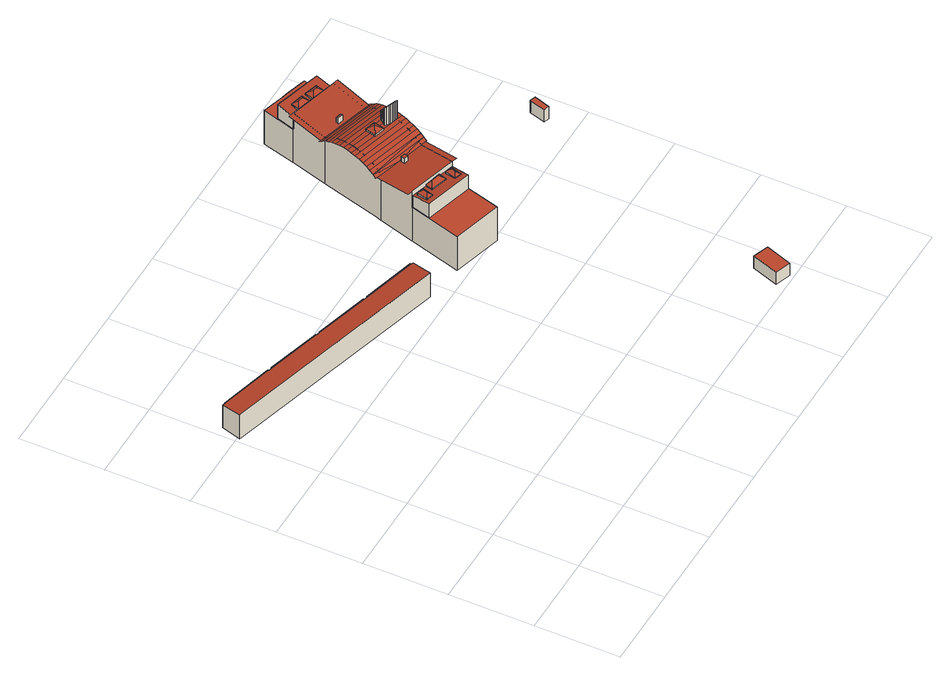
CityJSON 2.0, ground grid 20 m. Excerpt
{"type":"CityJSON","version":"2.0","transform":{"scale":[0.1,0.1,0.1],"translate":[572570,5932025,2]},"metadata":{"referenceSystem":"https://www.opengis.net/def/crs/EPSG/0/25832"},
"CityObjects":{
"building1":{"type":"Building","attributes":{"Grundfläche 2D":"285.723717","Grundhöhe NN":"3.089"},"geometry":[{"type":"Solid","lod":"3","boundaries":[[[[0,1,2,3]],[[4,5,6,7]],[[8,9,10,11]],[[12,0,3,4,7,8,11,13,14,15,16,17]],[[13,18,19,14]],[[20,21,0,12]],[[21,22,1,0]],[[22,23,2,1]],[[23,24,3,2]],[[24,25,4,3]],[[25,26,5,4]],[[26,27,6,5]],[[27,28,7,6]],[[28,29,8,7]],[[29,30,9,8]],[[30,31,10,9]],[[31,32,11,10]],[[32,33,13,11]],[[33,34,18,13]],[[34,35,19,18]],[[35,36,14,19]],[[37,38,16,15]],[[36,37,15,14]],[[38,39,17,16]],[[39,20,12,17]],[[32,31,30,29,28,27,26,25,24,23,22,21,20,39,38,37,36,35,34,33]]]],"semantics":{"surfaces":[{"type":"RoofSurface"},{"type":"WallSurface"},{"type":"GroundSurface"}],"values":[[0,0,0,0,0,1,1,1,1,1,1,1,1,1,1,1,1,1,1,1,1,1,1,1,1,2]]}}]},
"building2":{"type":"Building","attributes":{"Grundfläche 2D":"26.341505","Grundhöhe NN":"3.772"},"geometry":[{"type":"Solid","lod":"3","boundaries":[[[[40,41,42,43]],[[44,45,43,42]],[[45,46,40,43]],[[46,47,41,40]],[[47,44,42,41]],[[47,46,45,44]]]],"semantics":{"surfaces":[{"type":"RoofSurface"},{"type":"WallSurface"},{"type":"GroundSurface"}],"values":[[0,1,1,1,1,2]]}}]},
"building3":{"type":"Building","attributes":{"Grundfläche 2D":"679.384762","Grundhöhe NN":"3.384"},"children":["building3-1","building3-2","building3-3","building3-4","building3-5","building3-6","building3-7","building3-8","building3-9"],"geometry":[{"type":"MultiSurface","lod":"3","boundaries":[[[48,49,50,51,52,53,54,55],[56,57,58,59],[60,61,62,63]],[[64,65,66,67],[68,69,70,71],[72,73,74,75]],[[76,77,78,79,80,81,82,83,84,85]],[[86,87,88,89,90,91,92,93]],[[94,95,96,97,98,99,100,101]],[[102,103,104,105,106,107,108,109,110,111,112,113]],[[114,115,116,117,118,119,120]],[[121,114,120,119,118,122,80]],[[123,114,121,80,79,78]],[[124,115,125,126,127,128,129,130]],[[129,118,117,116,115,124,130]],[[125,131,132,133,134,128,127,126]],[[132,131,135,136,137,138,134,133]],[[135,139,140,141,142,138,137,136]],[[140,139,143,144,145,146,147,148,142,141]],[[149,150,151,152,153,154,155,148,147,146,145,144,143,156,157]],[[158,159,160,161,162,155,154,153,152,151,150,149,157,156,163,164,165]],[[166,167,162,161,160,159,158,165,164,163,168,169]],[[169,168,170,171,172,173,167,166]],[[171,170,174,175,176,177,173,172]],[[175,174,178,179,180,181,177,176]],[[179,178,182,183,184,185,181,180]],[[182,186,187,188,189,185,184,183]],[[187,186,190,94,101,100,99,191,189,188]],[[80,122,118,192,82,81]],[[193,194,195,196]],[[197,194,193,198]],[[199,197,198,200]],[[199,200,201]],[[202,201,203]],[[199,201,202]],[[204,205,203,206]],[[202,203,205]],[[51,50,89,88]],[[88,87,52,51]],[[53,52,87,86]],[[66,65,107,106]],[[64,67,109,108]],[[65,64,108,107]],[[49,54,53,86,93,76,85,84,90,89,50]],[[76,93,207,208,79]],[[81,209,210,90,84]],[[93,92,211,207]],[[91,90,210,212]],[[92,91,212,211]],[[196,195,213,214]],[[206,203,201,200,198,193,196,214,215]],[[204,206,215,216]],[[195,194,197,199,202,205,204,216,213]],[[67,66,106,105,97,96,110,109]],[[97,105,217,218,100]],[[101,219,220,110,96]],[[111,110,220,221]],[[112,111,221,222]],[[113,112,222,223]],[[102,113,223,224]],[[103,102,224,225]],[[104,103,225,226]],[[105,104,226,217]],[[227,209,81,122,119,117,130,127,133,137,141,147,154,161,166,172,176,180,184,188,100,218,228]],[[229,219,101,187,183,179,175,171,169,165,149,144,140,136,132,126,124,116,120,121,79,208,230]],[[228,218,217,226,225,224,223,222,221,220,219,229,230,208,207,211,212,210,209,227]],[[215,214,213,216]],[[81,84,83,82]],[[79,78,77,76]],[[97,100,99,98]],[[96,95,94,101]],[[79,121,114,123,78]],[[114,120,116,115]],[[120,114,121]],[[115,124,126,125]],[[116,124,115]],[[125,126,132,131]],[[131,132,136,135]],[[135,136,140,139]],[[139,140,144,143]],[[156,143,144,149,157]],[[163,156,157,149,165,164]],[[163,164,165,169,168]],[[168,169,171,170]],[[170,171,175,174]],[[174,175,179,178]],[[178,179,183,182]],[[182,183,187,186]],[[190,186,187,101,94]],[[191,99,100,188,189]],[[189,188,184,185]],[[185,184,180,181]],[[181,180,176,177]],[[177,176,172,173]],[[173,172,166,167]],[[167,166,161,162]],[[154,155,162,161]],[[155,154,147,148]],[[148,147,141,142]],[[142,141,137,138]],[[138,137,133,134]],[[134,133,127,128]],[[128,127,130,129]],[[117,118,129,130]],[[192,118,122,81,82]],[[119,118,117]],[[119,122,118]]],"semantics":{"surfaces":[{"type":"RoofSurface"},{"type":"WallSurface"},{"type":"GroundSurface"}],"values":[0,0,0,0,0,0,0,0,0,0,0,0,0,0,0,0,0,0,0,0,0,0,0,0,0,0,0,0,0,0,0,0,0,1,1,1,1,1,1,1,1,1,1,1,1,1,1,1,1,1,1,1,1,1,1,1,1,1,1,1,1,2,2,0,0,0,0,0,0,0,0,0,0,0,0,0,0,0,0,0,0,0,0,0,0,0,0,0,0,0,0,0,0,0,0,0,0,0,0,0,0,0,0]}}]},
"building3-1":{"type":"BuildingInstallation","parents":["building3"],"geometry":[{"type":"MultiSurface","lod":"3","boundaries":[[[231,232,233,234]],[[232,235,233]],[[231,234,236]],[[232,231,236,235]],[[234,233,60,63]],[[236,234,63,62]],[[235,236,62,61]],[[233,235,61,60]]],"semantics":{"surfaces":[{"type":"RoofSurface"},{"type":"WallSurface"}],"values":[0,0,0,0,1,1,1,1]}}]},
"building3-2":{"type":"BuildingInstallation","parents":["building3"],"geometry":[{"type":"MultiSurface","lod":"3","boundaries":[[[237,238,239,240]],[[240,239,241,242]],[[242,243,237,240]],[[238,237,243,244]],[[244,241,239,238]]],"semantics":{"surfaces":[{"type":"RoofSurface"},{"type":"WallSurface"}],"values":[0,1,1,1,1]}}]},
"building3-3":{"type":"BuildingInstallation","parents":["building3"],"geometry":[{"type":"MultiSurface","lod":"3","boundaries":[[[245,246,247,248]],[[246,249,247]],[[245,248,250]],[[246,245,250,249]],[[248,247,75,74]],[[250,248,74,73]],[[249,250,73,72]],[[247,249,72,75]]],"semantics":{"surfaces":[{"type":"RoofSurface"},{"type":"WallSurface"}],"values":[0,0,0,0,1,1,1,1]}}]},
"building3-4":{"type":"BuildingInstallation","parents":["building3"],"geometry":[{"type":"MultiSurface","lod":"3","boundaries":[[[251,252,253,254]],[[252,255,253]],[[251,254,256]],[[252,251,256,255]],[[254,253,68,71]],[[256,254,71,70]],[[255,256,70,69]],[[253,255,69,68]]],"semantics":{"surfaces":[{"type":"RoofSurface"},{"type":"WallSurface"}],"values":[0,0,0,0,1,1,1,1]}}]},
"building3-5":{"type":"BuildingInstallation","parents":["building3"],"geometry":[{"type":"MultiSurface","lod":"3","boundaries":[[[257,258,259,260,261,262,263,264]],[[265,260,259]],[[261,260,266,267]],[[267,266,268,269,270,271]],[[269,272,273,270]],[[272,274,275,273]],[[275,274,276,277,278,279]],[[277,280,281,278]],[[280,282,283,281]],[[282,284,285,283]],[[286,287,262,261]],[[287,288,263,262]],[[288,289,264,263]],[[289,290,257,264]],[[290,291,258,257]],[[259,258,291,292]],[[265,259,292,293]],[[293,294,260,265]],[[266,260,294,295]],[[269,268,266,295,157,296]],[[296,297,272,269]],[[297,298,274,272]],[[277,276,274,298,164,299]],[[280,277,299,300]],[[300,301,282,280]],[[301,302,284,282]],[[302,303,285,284]],[[303,304,283,285]],[[304,305,281,283]],[[278,281,305,306]],[[307,275,279,278,306,158]],[[307,308,273,275]],[[270,273,308,309]],[[310,267,271,270,309,150]],[[261,267,310,286]]],"semantics":{"surfaces":[{"type":"RoofSurface"},{"type":"WallSurface"}],"values":[0,0,0,0,0,0,0,0,0,0,1,1,1,1,1,1,1,1,1,1,1,1,1,1,1,1,1,1,1,1,1,1,1,1,1]}}]},
"building3-6":{"type":"BuildingInstallation","parents":["building3"],"geometry":[{"type":"MultiSurface","lod":"3","boundaries":[[[311,312,313]],[[314,313,312,315]],[[316,312,311]],[[315,312,316]],[[317,318,311,313]],[[153,146,319,316,311,318,160]],[[319,320,315,316]],[[159,317,313,314,315,320,145,151]]],"semantics":{"surfaces":[{"type":"RoofSurface"},{"type":"WallSurface"}],"values":[0,0,0,0,1,1,1,1]}}]},
"building3-7":{"type":"BuildingInstallation","parents":["building3"],"geometry":[{"type":"MultiSurface","lod":"3","boundaries":[[[321,322,323,324]],[[324,323,325,326]],[[326,327,321,324]],[[322,321,327,328]],[[328,325,323,322]]],"semantics":{"surfaces":[{"type":"RoofSurface"},{"type":"WallSurface"}],"values":[0,1,1,1,1]}}]},
"building3-8":{"type":"BuildingInstallation","parents":["building3"],"geometry":[{"type":"MultiSurface","lod":"3","boundaries":[[[329,330,331]],[[332,329,331,333]],[[332,333,334]],[[329,332,334,330]],[[331,330,49,48]],[[333,331,48,55]],[[334,333,55,54]],[[54,49,330,334]]],"semantics":{"surfaces":[{"type":"RoofSurface"},{"type":"WallSurface"}],"values":[0,0,0,0,1,1,1,1]}}]},
"building3-9":{"type":"BuildingInstallation","parents":["building3"],"geometry":[{"type":"MultiSurface","lod":"3","boundaries":[[[335,336,337]],[[335,338,339,336]],[[338,335,337,340]],[[338,340,339]],[[337,336,56,59]],[[340,337,59,58]],[[339,340,58,57]],[[336,339,57,56]]],"semantics":{"surfaces":[{"type":"RoofSurface"},{"type":"WallSurface"}],"values":[0,0,0,0,1,1,1,1]}}]},
"building4":{"type":"Building","attributes":{"Grundfläche 2D":"5.381694","Grundhöhe NN":"2.697"},"geometry":[{"type":"Solid","lod":"3","boundaries":[[[[341,342,343,344]],[[345,346,344,343]],[[346,347,341,344]],[[347,348,342,341]],[[348,345,343,342]],[[348,347,346,345]]]],"semantics":{"surfaces":[{"type":"RoofSurface"},{"type":"WallSurface"},{"type":"GroundSurface"}],"values":[[0,1,1,1,1,2]]}}]}
},
"vertices":[
[569,686,77],[570,688,77],[442,723,77],[442,721,77],[432,724,77],[432,726,77],[304,762,77],[303,760,77],[293,763,77],[294,765,77],[165,801,77],[164,799,77],[575,684,77],[154,802,77],[27,837,77],[21,839,77],[8,793,80],[562,638,80],[155,804,77],[28,839,77],[575,684,11],[569,686,11],[570,688,11],[442,723,11],[442,721,11],[432,724,11],[432,726,11],[304,762,11],[303,760,11],[293,763,11],[294,765,11],[165,801,11],[164,799,11],[154,802,11],[155,804,11],[28,839,11],[27,837,11],[21,839,11],[8,793,11],[562,638,11],
[954,4,53],[976,67,53],[939,80,53],[917,17,53],[939,80,18],[917,17,18],[954,4,18],[976,67,18],
[722,716,146],[727,734,144],[691,745,144],[678,700,150],[792,668,150],[804,712,144],[768,723,144],[762,704,146],[689,711,148],[696,737,144],[713,732,144],[706,706,148],[788,683,148],[772,688,148],[779,714,144],[795,709,144],[908,1081,150],[795,1113,150],[782,1070,144],[896,1037,144],[882,1069,147],[876,1048,144],[845,1057,144],[851,1078,147],[810,1089,147],[841,1081,147],[835,1060,144],[804,1069,144],[805,712,157],[818,709,157],[842,794,146],[829,797,146],[767,815,146],[713,830,146],[701,834,146],[677,748,157],[689,745,157],[691,745,157],[804,712,110],[792,668,110],[678,700,110],[691,745,110],[689,745,110],[654,623,110],[771,590,110],[805,712,110],[885,948,146],[910,1034,157],[897,1037,157],[781,1070,157],[769,1073,157],[745,988,146],[757,984,146],[873,952,146],[854,1134,110],[849,1136,110],[803,1149,110],[781,1070,110],[782,1070,110],[795,1113,110],[908,1081,110],[896,1037,110],[897,1037,110],[919,1116,110],[873,1129,110],[867,1131,110],[847,801,152],[849,809,158],[834,813,157],[716,839,152],[700,842,152],[715,838,152],[831,805,152],[831,804,151],[715,836,150],[845,793,146],[834,814,158],[852,818,163],[836,823,163],[720,855,163],[705,860,163],[702,851,158],[718,846,158],[854,828,167],[839,832,167],[723,865,167],[708,869,167],[857,838,170],[842,842,170],[726,875,170],[710,879,170],[860,848,173],[845,853,173],[729,886,173],[713,890,173],[863,859,174],[848,864,174],[808,875,174],[782,882,174],[732,896,174],[716,901,174],[851,874,175],[823,882,175],[811,886,175],[798,889,175],[785,893,175],[735,907,175],[720,912,175],[866,870,175],[855,873,175],[832,892,174],[814,897,174],[788,904,174],[738,918,174],[723,922,174],[869,881,174],[855,885,174],[854,885,174],[741,929,173],[726,933,173],[873,892,173],[857,896,173],[875,902,170],[860,907,170],[744,939,170],[729,944,170],[878,912,167],[863,917,167],[747,950,167],[732,954,167],[881,922,163],[866,926,163],[749,959,163],[734,963,163],[884,931,158],[868,935,158],[752,968,158],[737,973,158],[886,939,152],[871,944,152],[754,977,152],[739,981,152],[888,947,146],[741,989,146],[698,835,146],[888,841,64],[860,848,64],[857,838,61],[885,830,61],[863,859,65],[891,851,65],[866,870,66],[894,862,66],[897,873,65],[869,881,66],[900,884,64],[875,902,61],[873,892,64],[903,894,61],[805,712,14],[829,797,14],[713,830,14],[689,745,14],[771,590,14],[654,623,14],[857,838,14],[885,830,14],[903,894,14],[875,902,14],[781,1070,14],[757,984,14],[873,952,14],[897,1037,14],[919,1116,14],[873,1129,14],[867,1131,14],[854,1134,14],[849,1136,14],[803,1149,14],[715,838,14],[716,839,14],[836,823,14],[834,813,14],
[785,703,157],[782,694,157],[788,683,150],[795,709,150],[772,688,150],[779,714,150],
[820,980,161],[807,984,161],[805,978,163],[818,974,163],[805,978,146],[818,974,146],[820,980,147],[807,984,147],
[828,1073,158],[818,1076,158],[804,1069,150],[835,1060,150],[810,1089,150],[841,1081,150],
[858,1064,158],[868,1061,158],[882,1069,150],[851,1078,150],[876,1048,150],[845,1057,150],
[835,868,228],[840,867,227],[844,866,227],[853,865,224],[820,877,224],[823,874,226],[827,872,227],[831,870,227],[849,865,226],[854,870,219],[822,881,219],[855,873,214],[855,874,213],[825,885,213],[823,882,217],[855,879,207],[828,888,207],[855,883,200],[831,891,200],[855,885,197],[854,887,194],[835,894,194],[832,892,199],[853,891,188],[839,896,188],[851,894,182],[842,897,182],[849,898,175],[847,899,175],[820,877,175],[823,874,175],[827,872,175],[831,870,174],[835,868,174],[840,867,174],[844,866,174],[849,865,174],[853,865,175],[854,870,175],[855,874,175],[855,879,175],[855,883,175],[854,887,174],[853,891,174],[851,894,173],[849,898,173],[847,899,173],[842,897,173],[839,896,174],[835,894,174],[831,891,174],[828,888,175],[825,885,175],[822,881,175],
[789,906,178],[798,889,188],[815,899,178],[808,875,178],[808,873,178],[782,880,178],[815,899,174],[789,906,174],[782,880,174],[808,873,174],
[775,808,162],[766,811,162],[764,802,162],[773,800,162],[764,802,147],[773,800,147],[775,808,146],[766,811,146],
[736,723,158],[727,734,148],[722,716,148],[755,718,158],[762,704,148],[768,723,148],
[700,716,157],[689,711,150],[706,706,150],[703,726,157],[696,737,150],[713,732,150],
[1133,669,42],[1146,665,42],[1158,703,42],[1145,707,42],[1158,703,7],[1145,707,7],[1133,669,7],[1146,665,7]
]}
